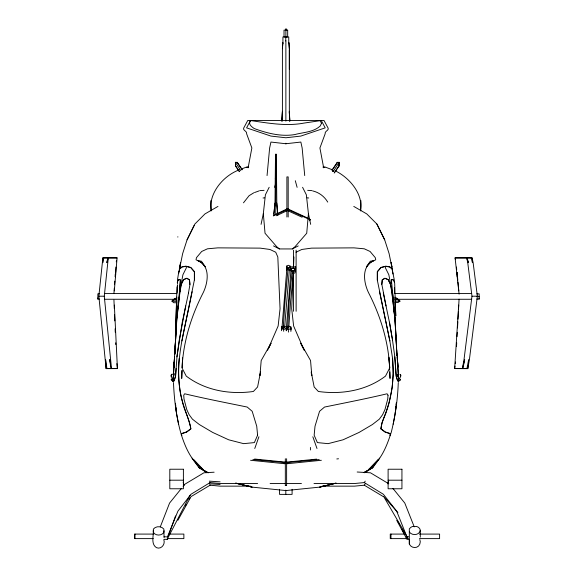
<?xml version="1.0" encoding="UTF-8"?>
<svg xmlns="http://www.w3.org/2000/svg" width="577" height="577" viewBox="0 0 577 577"><rect width="100%" height="100%" fill="white"/><g stroke="black" fill="none" stroke-linecap="round" stroke-linejoin="round"><path stroke-width="0.87" d="M99.424 299.045L97.852 299.045L97.852 293.816L99.424 293.816M285.875 40.729L285.875 121.163M289.344 69.29L289.344 49.983M476.79 299.081L479.148 299.081L479.148 298.013M377.387 280.025L377.394 271.789L381.022 267.605L385.89 266.35L389.684 267.064L392.1 268.976L393.024 274.017M277.652 213.692L276.816 203.472L276.296 154.268L275.51 154.268L274.991 203.472L273.945 213.692M177.399 287.043L177.427 284.843L177.189 292.633M334.198 173.086L339.016 166.068L339.168 162.346L337.264 162.346L332.02 170.193L332.619 171.297M175.379 336.463L177.016 286.913M175.401 335.54L176.764 297.133M176.591 308.378L176.85 300.581M181.95 370.643L181.719 378.454L182.058 370.391M267.057 175.574L269.632 147.979L270.938 142.057L285.889 143.745L285.903 143.32L285.889 143.745L300.848 142.057L302.146 147.979L304.721 175.574M174.889 354.307L175.119 348.27M175.184 346.546L176.757 318.966L180.053 289.69L182.916 274.76L186.284 267.98L186.45 266.322M178.733 273.39L179.692 268.68L182.116 266.74L185.895 266.185L190.792 267.44L194.449 271.644L194.471 279.946M282.002 121.069L282.413 111.289L281.922 121.062M398.274 382.652C397.704 399.262 395.332 415.815 391.357 431.949C386.799 446.122 381.282 460.547 368.66 469.519L378.296 459.263M115.508 276.736L115.616 274.097M115.688 272.337L115.905 267.05M182.173 367.7L182.584 357.848M282.038 120.961L282.413 112.046M339.016 166.068L339.175 162.346L337.206 162.764L332.366 169.782L333.268 171.434L339.175 162.346M174.817 353.441L176.677 318.742L180.291 283.401L180.363 279.823L179.166 279.398L177.752 280.689L177.449 283.372L177.312 282.485L177.752 280.689L179.137 279.571L180.334 279.975L179.425 290.721M293.217 273.505L291.695 308.738L293.614 325.983L304.166 350.304M293.513 266.668L293.938 256.974M302.579 187.287L306.344 194.795L308.421 213.649L306.726 233.245L295.035 246.711L292.344 248.939L279.412 248.939L273.52 245.917M179.18 358.389C177.81 372.8 178.755 387.355 182.354 401.397C184.157 410.86 189.653 419.176 190.792 428.74L186.544 431.913L181.791 433.471L181.351 434.827M391.17 262.355L391.826 267.021L389.114 253.635L384.686 239.823L376.868 224.013L366.792 213.93L353.773 206.422M173.872 367.477L174.557 356.867L173.259 378.252L175.617 338.591M174.759 354.105L176.843 319.189L180.017 291.428M458.513 309.481L459.068 299.182M360.373 210.771C363.784 194.37 349.496 177.831 335.706 171.044M456.515 346.323L456.71 342.817M457.042 336.687L457.28 332.302M457.518 327.916L457.849 321.771M457.994 319.139L458.419 311.234M286.444 327.484L287.75 326.438L289.322 299.78L292.193 270.772L290.887 271.551L286.444 327.484L287.75 328.796L288.796 327.484L290.628 301.086L293.505 271.551M287.75 328.796L287.909 326.128M360.769 210.857L360.921 200.645M458.701 305.096L454.654 368.58L467.817 368.602L469.411 359.521L477.367 296.21L473.14 262.708L472.08 257.89L455.094 257.897L458.751 290.866M113.936 293.34L114.289 288.226M289.43 269.062L284.612 327.484L283.307 328.796L282.002 327.484L286.971 267.367M282.002 327.484L283.307 326.438L285.139 299.78L288.046 268.86M283.307 328.796L283.495 326.128M114.542 284.692L114.787 281.158M115.097 276.736L115.285 274.097M176.093 368.465L175.552 376.067L174.16 380.661L173.114 381.282L173.388 378.671M282.413 48.706L282.845 42.785M282.845 42.72L282.413 48.497L282.413 115.212M173.388 379.471L173.201 381.837L173.388 378.844M114.354 305.096L117.419 368.58L106.096 368.602L98.847 296.21L102.865 257.89L117.088 257.897L114.318 290.866M111.008 368.653L109.659 359.55L111.52 368.602L104.278 296.21L108.288 257.89L117.088 257.897M381.786 284.418L382.212 279.809L384.895 278.208L388.126 279.535L390.196 283.682L391.733 291.45M273.686 215.171L274.991 203.054M395.231 413.334L395.973 406.612M396.154 404.931L396.435 402.407M261.071 224.366L263.328 213.649L265.406 194.795L269.178 187.287M396.421 402.508L395.238 413.219L393.175 424.218M409.324 539.567L409.324 544.097C410.961 547.652 415.743 548.777 418.621 546.008L419.811 544.097L420.287 541.716L419.811 539.567M467.146 257.84L468.394 262.679L466.692 257.89L467.745 262.708L471.972 296.21L464.016 359.521L462.429 368.602L454.654 368.58L454.972 366.099M337.206 162.764L337.264 162.346M309.633 218.95L309.416 220.666L310.275 219.808L309.633 218.95L287.75 208.867L288.608 209.941L310.275 219.808M455.282 363.611L455.491 361.952M173.684 376.096L174.016 373.579M173.684 376.262L174.016 373.737M176.915 356.889L182.253 322.247L188.549 292.856M180.579 262.355L179.923 267.021L182.642 253.635L187.063 239.823L194.882 224.013L204.958 213.93L217.976 206.422M163.846 539.805C165.512 544.277 161.185 549.722 156.461 547.674C150.345 543.779 154.009 535.002 153.359 529.087C155.855 525.899 161.351 525.899 163.846 529.087L164.084 537.663M164.084 530.753L163.846 532.42C161.654 535.946 155.559 535.946 153.359 532.42L153.121 530.753M178.82 271.558L177.456 279.924M188.484 292.878L189.963 284.418L189.537 279.809L186.854 278.208L183.623 279.535L181.553 283.682L180.024 291.45M394.293 279.924L392.064 268.68L389.634 266.74L385.862 266.185L380.957 267.44L377.3 271.644L377.279 279.946L389.843 340.942L392.576 358.389L393.283 373.68L392.172 387.715L389.396 401.397L385.753 413.442L382.039 422.566L380.957 428.74L385.205 431.913L389.965 433.471L390.398 434.827M392.519 358.396C393.875 372.785 392.966 387.311 389.381 401.325C387.629 410.918 381.988 419.277 380.827 428.949L385.111 432.115L389.908 433.652L390.362 434.993L389.821 435.39M103.723 257.84L102.771 262.679L102.865 257.89L108.288 257.89L106.824 262.679L107.776 257.84M462.884 368.653L464.665 359.55L462.429 368.602L467.817 368.602L468.69 359.55L466.908 368.653M286.704 266.062L286.704 270.245L286.704 266.062L288.276 265.276L290.101 266.062L290.238 267.504M288.882 270.591L290.101 270.245L290.368 268.94M294.371 269.459L295.59 269.459L295.59 266.848L290.101 266.848M179.274 269.3L180.601 262.708M181.914 340.942L194.37 280.025L194.355 271.789L190.735 267.605L185.859 266.35L182.072 267.064L179.656 268.976L178.791 271.789M248.124 167.799L251.86 147.979L246.66 133.871C247.194 131.015 242.975 130.662 243.588 128.274L247.764 120.478L324.014 120.478L328.198 128.274C328.811 130.669 324.577 131.008 325.125 133.871L319.918 147.979L323.661 167.799M260.487 372.901L259.946 375.512L261.201 360.531L271.06 343.164L268.81 347.924M185.707 305.947L179.209 340.365L176.966 356.911L175.581 376.197L174.175 380.827L173.107 381.455M116.258 261.85L116.59 260.27M192.141 291.738L189.133 306.351C183.573 333.066 175.891 360.236 179.62 387.744C180.962 402.162 188.023 415.043 190.922 428.949L186.645 432.115L181.842 433.652L181.394 434.993C185.693 448.206 191.449 461.146 203.09 469.519L193.454 459.263M260.544 371.956L257.587 386.979L253.375 391.48C230.043 394.747 205.282 390.586 186.234 376.089L182.029 367.975C183.327 341.555 191.182 316.066 203.234 292.626C208.109 282.506 210.547 266.3 198.113 260.674L201.445 261.215L205.275 266.805L201.416 262.557L196.007 259.773L196.476 257.645L201.683 251.471L207.453 248.81L217.803 247.865L260.213 248.132L269.928 249.459L275.719 252.228L277.818 256.974L280.054 308.738L278.143 325.983L267.584 350.304M387.895 483.822L388.703 480.518M398.967 378.288L398.635 379.616L398.635 378.62L399.63 378.288L400.287 377.3L400.618 374.985L399.955 374.329M285.586 30.43L286.004 28.886L286.423 30.43M274.638 187.352L275.546 184.034M275.994 182.375L276.448 180.716M420.287 530.277C419.58 535.391 411.884 535.925 409.324 531.944L409.324 528.842L410.752 527.414L412.425 526.462L416.717 526.462L418.621 527.414L419.811 528.842L420.287 530.277L420.287 537.187M254.76 448.502L258.914 436.76M175.523 515.946L167.186 539.329L190.064 495.203M160.298 526.866L169.566 503.072L181.43 488.43M210.98 210.857C208.506 192.992 223.4 175.696 239.376 169.782M187.063 239.823L194.117 225.528M181.546 283.754L183.601 279.643L186.797 278.352L189.458 279.939L189.891 284.497M174.088 362.219L173.756 366.186M171.131 375.317L171.131 376.969M397.337 363.207L397.668 362.551M398 366.518L398.325 365.854M314.011 483.526L354.509 483.526L364.282 482.574L365.234 481.146M322.096 486.151L354.509 486.151L364.282 485.199L365.234 483.764M296.03 252.228L301.829 249.459L311.537 248.132L353.946 247.865L364.296 248.81L370.073 251.471L375.274 257.645L375.742 259.773L370.34 262.557L366.482 266.805L370.304 261.215L373.636 260.674C361.202 266.3 363.64 282.506 368.515 292.626C380.56 316.045 388.4 341.49 389.72 367.881L385.515 376.089C366.474 390.586 341.707 394.747 318.374 391.48L314.162 386.979L311.212 371.956M250.526 120.478L246.595 127.87L270.938 136.078L285.889 137.773L300.841 136.078L325.19 127.87L321.252 120.478M177.911 520.266L191.016 496.638L210.086 485.199L220.097 486.151L250.483 486.151M185.441 505.755L186.328 504.197M188.996 499.516L189.891 497.958M334.804 172.076L339.088 165.657M395.663 299.643L396.724 298.129L399.969 301.158L397.986 302.521L395.295 302.615M379.673 458.138L372.958 467.493L364.678 472.779M243.48 202.823L249.091 195.69L253.793 192.805M183.125 486.339L184.82 484.24L203.89 472.801L214.125 472.202M286.257 462.711L287.259 463.713L288.334 462.422L319.218 459.552M176.944 302.81L173.713 302.723L171.946 301.144L175.062 298.352L176.706 298.359M171.795 374.329L171.131 374.985L172.126 378.288L171.795 379.947L172.458 380.935L173.114 380.272M250.584 460.28L284.685 463.713L285.687 462.711M400.618 379.284L400.287 380.272M257.623 483.526L220.097 483.526L210.086 482.574L191.016 494.251L177.911 511.172L167.424 536.949L164.084 536.711M288.608 209.941L287.541 210.583L302.124 217.233M292.344 248.939L298.23 245.917M364.166 472.39L372.958 467.493L363.957 472.556M273.469 215.387L287.108 208.867L286.466 209.941L273.339 215.906M276.383 215.733L287.324 210.583M291.147 269.986L292.979 270.772L294.811 269.986L294.811 268.68L292.979 268.154L291.147 268.68L291.147 271.421M235.827 483.137L252.091 487.125L285.875 490.565L319.658 487.125L335.158 483.31M281.482 328.529L283.567 329.575L286.185 328.529M286.444 328.529L288.276 329.575L290.887 328.529M241.878 168.83L246.877 166.933L248.658 166.847M254.558 192.53L259.138 190.893M281.482 330.729L281.482 326.964L283.834 326.178L286.185 326.964L286.185 330.729M286.444 267.367L288.276 267.894L290.101 267.367M336.146 483.144L319.925 487.017M319.658 487.125L335.929 483.137M408.61 536.711L406.944 536.949L396.695 511.172L383.344 494.251L364.282 482.574M286.618 462.127L316.643 459.119M287.259 463.713L321.36 460.28M336.809 458.953L338.526 458.78M263.04 197.983L264.663 197.839M171.463 374.329L173.843 374.127M252.856 459.552L283.61 462.422L286.185 462.213L254.594 459.04M259.902 190.626L264.057 190.338M248.658 167.424L246.877 167.481L248.189 167.481M394.978 301.223L399.969 301.158L396.724 298.129L395.079 298.1M394.834 299.766L398.072 299.744M104.278 296.21L98.847 296.21M477.367 296.21L471.972 296.21M239.412 171.679L235.553 166.068L235.402 162.346L237.306 162.346L242.073 169.479M323.56 167.481L324.873 167.481L323.091 167.424M177.615 236.931L177.99 236.931M290.101 268.154L295.33 268.154M290.101 269.459L291.565 269.459M104.387 293.578L177.002 293.556M394.531 293.556L471.705 293.578M476.79 293.852L479.148 293.852L479.148 299.081M476.79 296.412L479.148 296.412M104.387 299.261L174.304 299.29M398.13 299.29L471.705 299.268M172.126 378.288L173.114 378.62L173.114 379.616L172.783 378.288M169.804 480.194L183.392 480.194M388.112 480.194L401.938 480.194M270.108 483.526L301.439 483.526M285.327 485.38L286.618 485.38M153.28 534.086L134.535 534.086L134.535 538.615L153.28 538.615M169.703 534.086L183.868 534.086L183.868 538.615L167.561 538.615M404.614 534.086L390.261 534.086L390.261 538.615L407.304 538.615M419.429 534.086L439.595 534.086L439.595 538.615L419.429 538.615M164.084 539.329L167.424 539.329M173.677 299.939L176.915 300.026M323.091 166.847L324.873 166.933L332.374 169.782L333.29 171.434M176.822 301.41L171.946 301.144L175.062 298.352L176.086 299.889M357.17 472.008L370.477 472.801L388.783 483.786M209.372 481.146L220.097 481.86M209.372 483.764L220.097 484.485M307.692 190.338L311.847 190.626M286.618 462.285L288.334 462.422M307.094 197.839L308.717 197.983M235.553 166.068L235.394 162.346L237.356 162.764L242.203 169.782M252.091 487.125L235.604 483.144M236.592 483.31L251.824 487.017M312.611 190.893C319.052 192.386 324.382 196.447 327.743 202.094M288.796 326.178L290.887 326.964L291.096 329.893M207.799 472.556L198.791 467.493L192.076 458.138M208.355 472.83L198.791 467.493L207.071 472.779M398.642 381.282L397.589 380.661L396.197 376.067L394.834 356.889L392.548 340.365L389.446 322.262L383.265 292.878M364.282 485.199L383.344 496.638M181.928 435.39L181.394 434.993C176.411 418.029 174.24 400.287 173.482 382.652M283.307 326.438L284.612 327.484M279.412 248.939L276.715 246.711L265.031 233.245L263.328 213.649M398.635 380.272L399.298 380.935L399.955 379.947L399.63 378.288M287.75 326.438L288.796 327.484M174.088 367.174L173.425 365.191M171.131 379.284L171.463 380.272M397.885 512.607L383.59 496.4L408.61 539.329L406.944 539.329L396.695 520.266M283.61 462.422L284.685 463.713M392.937 488.43L404.794 503.072L414.236 526.866M235.481 165.657L239.289 171.362M235.394 162.346L240.847 170.734M398.188 522.135L399.032 523.7M401.967 529.167L403.64 532.297M406.158 536.985L407.001 538.55M376.868 224.013L384.686 239.823M397.668 362.219L398 364.534M400.95 375.98L400.618 374.653M174.088 362.551L174.413 363.207M209.848 482.098L210.086 482.574M209.848 484.723L210.086 485.199M390.203 283.754L388.155 279.643L384.953 278.352L382.291 279.939L381.866 284.497L386.042 305.947M302.947 347.924L300.689 343.164L310.549 360.531L311.804 375.512L311.263 372.901M312.835 436.76L316.997 448.502M295.301 180.716L297.112 187.352M394.43 282.341L394.004 280.689L392.584 279.398L391.386 279.823L395.072 318.742L396.94 355.944M471.171 257.84L472.419 262.679L472.08 257.89L455.094 257.897L455.462 259.477M183.205 482.17L184.013 485.473M394.437 282.485L394.004 280.689L392.612 279.571L391.415 279.975L391.458 283.401M379.507 291.724L389.886 340.935M308.421 213.649L310.678 224.366M391.156 262.708L392.475 269.3M178.581 424.218L176.512 413.219L175.43 403.402M389.497 322.247L392.598 340.358M397.827 374.819L398.173 377.098L397.841 374.581M106.954 368.653L105.598 359.55L106.096 368.602L117.419 368.58L116.857 363.611M391.733 291.428L394.913 319.182L397.026 355.85L396.998 354.105M397.849 374.415L398.173 376.932M237.306 162.346L237.356 162.764M392.331 290.721L393.658 302.867M175.415 403.251L175.689 405.768M175.877 407.449L176.519 413.334M398.455 379.543L398.642 381.455L397.575 380.827L396.168 376.197L394.783 356.911M397.805 374.927L397.993 376.651M393.363 303.531L394.913 319.189M385.306 266.322L385.472 267.98L388.84 274.76L391.696 289.69L394.993 318.966L396.601 347.412M457.085 272.33L457.251 274.097M457.575 277.624L457.821 280.271M457.987 282.038L459.097 294.162M388.732 357.192L389.72 367.881M294.811 268.68L295.071 271.551M294.811 269.986L295.071 272.856L292.979 273.642L292.979 270.772M291.147 268.68L291.414 271.551M276.816 203.054L277.862 215.171M398.426 380.257L398.548 381.837M288.276 329.575L288.471 332.128M283.567 329.575L283.704 331.277M288.911 42.72L289.344 48.497L289.344 113.691M288.911 42.785L289.344 48.706M456.501 267.05L456.688 269.69M456.869 272.337L457.179 276.736M281.482 326.964L281.634 329.157M397.878 367.477L397.192 356.867L398.498 378.252L397.301 355.699M210.829 200.645L211.377 210.771M289.827 121.062L289.344 111.289L289.748 121.069M394.993 297.133L395.793 315.972L394.668 283.127M389.165 357.848L389.655 369.496M389.771 372.179L390.03 378.454L389.8 370.643M289.344 112.046L289.719 120.961M114.289 308.601L113.943 300.026M114.542 314.746L114.794 320.891M115.119 328.789L115.263 332.302M115.696 342.817L115.768 344.57M396.695 350.001L396.889 355.172M394.387 287.851L394.581 293.419M394.978 302.37L395.209 310.094M97.852 297.977L97.852 299.045M409.324 531.944L409.324 543.859M390.975 534.086L390.975 538.615M310.419 447.435L310.419 449.995M296.116 250.122L296.116 311.284M295.59 266.848L295.59 269.459M293.505 250.122L293.505 267.302M293.505 272.69L293.505 311.284M292.092 489.289L292.092 494.381L279.549 494.381L279.549 489.289M290.887 326.964L290.887 331.458M290.101 266.062L290.101 270.245M288.752 43.491L288.752 36.957L282.918 36.957L282.918 43.491M288.276 267.894L288.276 269.329M288.183 217.017L288.183 176.908L286.892 176.908L286.892 217.017M286.618 458.737L286.618 485.589M286.444 326.964L286.444 330.729M286.004 28.85L286.004 29.377M285.889 30.127L285.889 36.921M285.889 143.32L285.889 143.745M285.817 490.14L285.817 494.381M285.774 36.957L285.774 41.039M285.327 458.737L285.327 485.589M276.296 154.268L276.296 154.643M275.77 154.369L275.77 214.514M275.51 154.268L275.51 154.643M135.011 534.086L135.011 538.615M388.018 395.223L387.737 399.089L384.967 409.591L382.601 414.697L379.313 419.169L372.374 424.564L359.06 432.433L343.07 439.797L328.089 443.655L317.372 442.595L314.148 435.202L315.02 426.223L319.55 411.307L324.534 407.059C345.414 402.768 366.345 398.721 387.088 393.774L388.018 395.223M286.971 266.848L286.971 269.459L286.971 266.848M257.602 435.202L254.378 442.595L243.66 443.655L228.687 439.797L212.689 432.433L199.375 424.564L192.437 419.169L189.148 414.697L186.789 409.591L184.013 399.089L183.731 395.223L184.662 393.774C205.405 398.721 226.335 402.768 247.223 407.059L252.199 411.307L256.729 426.223L257.602 435.202M321.555 123.211L320.235 125.966C313.441 132.342 303.185 132.241 294.674 134.6L294.544 134.621C280.905 136.828 266.992 133.222 254.269 128.548A58.58 12.398 7.7 0 1 250.916 120.607C268.399 123.146 286.221 126.428 303.899 123.103L319.997 120.701L321.555 123.211M276.556 179.058L275.77 179.296L275.251 178.776L276.556 179.058M287.678 30.127L284.021 30.127L284.021 36.921L287.678 36.921L287.678 30.127M183.392 469.231L169.804 469.231L169.804 488.769L183.392 488.769L183.392 469.231M401.938 469.231L388.112 469.231L388.112 488.769L401.938 488.769L401.938 469.231M174.088 366.849L173.425 365.854L174.088 366.849"/></g></svg>
